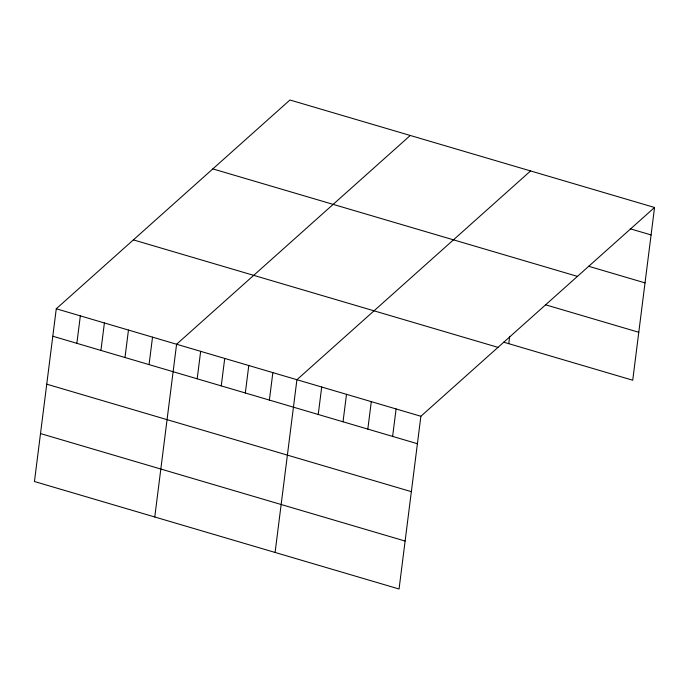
<?xml version="1.0" encoding="UTF-8"?>
<svg xmlns="http://www.w3.org/2000/svg" width="689" height="689" viewBox="0 0 689 689"><rect width="100%" height="100%" fill="white"/><g stroke="black" fill="none" stroke-linecap="round" stroke-linejoin="round"><path stroke-width="1.03" d="M56.274 308.775L34.45 481.516L399.06 589L420.876 416.259L654.55 207.484L289.94 100L56.274 308.775L420.876 416.259M76.867 343.329L80.337 315.872M100.93 350.425L104.401 322.969M124.993 357.513L128.464 330.057M149.057 364.61L152.527 337.154M154.767 516.983L176.591 344.25L410.265 135.475M197.192 378.795L200.654 351.338M221.255 385.892L224.717 358.435M245.318 392.988L248.781 365.532M269.382 400.076L272.853 372.62M275.092 552.457L296.916 379.717L530.582 170.941M318.24 414.485L321.703 387.029M343.027 421.789L346.498 394.332M367.823 429.101L371.293 401.644M392.618 436.404L396.089 408.956M508.758 343.673L509.679 336.378M654.55 207.484L632.726 380.225L503.745 342.2M630.254 228.8L651.079 234.94M588.492 266.221L645.025 282.886M212.832 168.9L577.442 276.384M545.559 304.796L638.789 332.279M133.382 239.884L497.992 347.368M52.803 336.232L417.413 443.716M46.749 384.178L411.359 491.662M40.505 433.57L405.115 541.054"/></g></svg>
